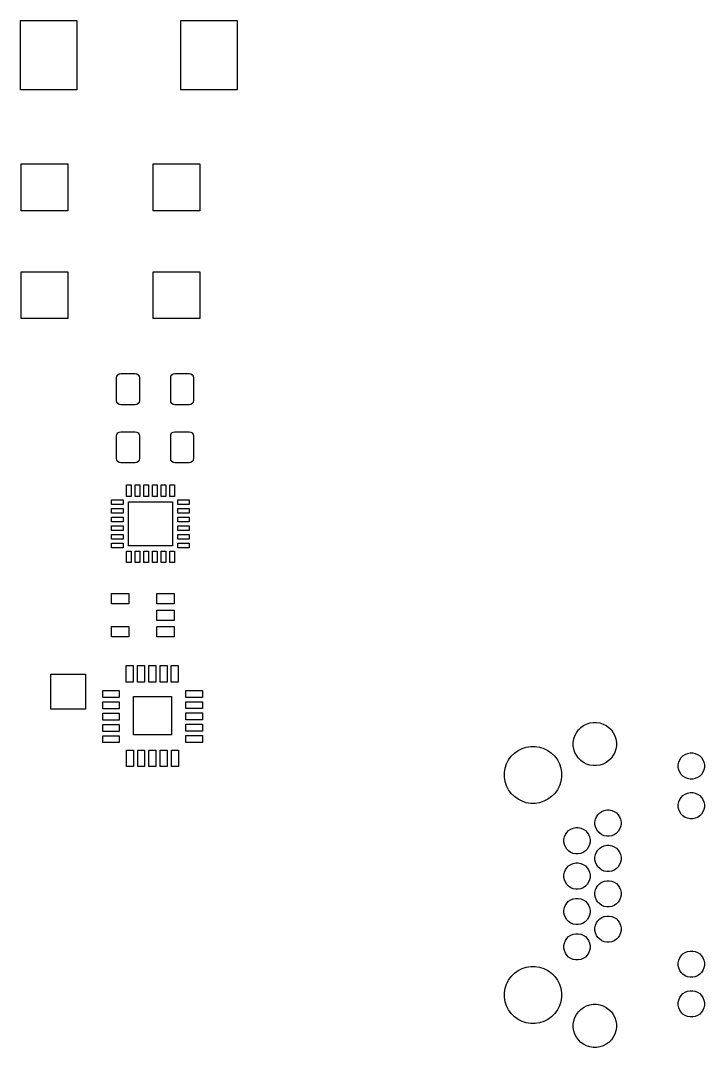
# Model space of a CAD drawing. Header units: inches. Extents: x 5.8 to 18, y -6.4 to -1.3.
# Drawn here: x 9.911 to 11.466, y -4.601 to -2.268 of the extents above; entities that cross this region are included whole.
import ezdxf

# ---------------------------------------------------------------- set-up
doc = ezdxf.new("R2010")
doc.units = ezdxf.units.IN
doc.header["$MEASUREMENT"] = 0
doc.layers.add('F.Cu', color=13, linetype='CONTINUOUS', true_color=0xc83434)

msp = doc.modelspace()

# ---------------------------------------------------------------- linework, layer by layer
at = {"layer": 'F.Cu', "linetype": 'CONTINUOUS'}
for p, q in [((9.9114, -2.4256), (9.9114, -2.2681)), ((9.9114, -2.2681), (10.0394, -2.2681)), ((10.0394, -2.2681), (10.0394, -2.4256)), ((10.276, -2.4256), (10.276, -2.2681)), ((10.276, -2.2681), (10.4039, -2.2681)), ((10.4039, -2.2681), (10.4039, -2.4256)), ((10.0394, -2.4256), (9.9114, -2.4256)), ((10.4039, -2.4256), (10.276, -2.4256)), ((9.9128, -2.7), (9.9128, -2.5937)), ((9.9128, -2.5937), (10.0191, -2.5937)), ((10.0191, -2.5937), (10.0191, -2.7)), ((10.2128, -2.7), (10.2128, -2.5937)), ((10.2128, -2.5937), (10.3191, -2.5937)), ((10.3191, -2.5937), (10.3191, -2.7)), ((10.0191, -2.7), (9.9128, -2.7)), ((10.3191, -2.7), (10.2128, -2.7)), ((9.9128, -2.9449), (9.9128, -2.8386)), ((9.9128, -2.8386), (10.0191, -2.8386)), ((10.0191, -2.8386), (10.0191, -2.9449)), ((10.2128, -2.9449), (10.2128, -2.8386)), ((10.2128, -2.8386), (10.3191, -2.8386)), ((10.3191, -2.8386), (10.3191, -2.9449)), ((10.0191, -2.9449), (9.9128, -2.9449)), ((10.3191, -2.9449), (10.2128, -2.9449)), ((10.1295, -3.0799), (10.1303, -3.0762)), ((10.1303, -3.0762), (10.1324, -3.073)), ((10.1324, -3.073), (10.1356, -3.0708)), ((10.1356, -3.0708), (10.1394, -3.0701)), ((10.1394, -3.0701), (10.1719, -3.0701)), ((10.1719, -3.0701), (10.1756, -3.0708)), ((10.1756, -3.0708), (10.1788, -3.073)), ((10.1788, -3.073), (10.1809, -3.0762)), ((10.1809, -3.0762), (10.1817, -3.0799)), ((10.2526, -3.0799), (10.2533, -3.0762)), ((10.2533, -3.0762), (10.2554, -3.073)), ((10.2554, -3.073), (10.2586, -3.0708)), ((10.2586, -3.0708), (10.2624, -3.0701)), ((10.2624, -3.0701), (10.2949, -3.0701)), ((10.2949, -3.0701), (10.2986, -3.0708)), ((10.2986, -3.0708), (10.3018, -3.073)), ((10.3018, -3.073), (10.304, -3.0762)), ((10.304, -3.0762), (10.3047, -3.0799)), ((10.1295, -3.1311), (10.1295, -3.0799)), ((10.1817, -3.0799), (10.1817, -3.1311)), ((10.2526, -3.1311), (10.2526, -3.0799)), ((10.3047, -3.0799), (10.3047, -3.1311)), ((10.1303, -3.1349), (10.1295, -3.1311)), ((10.1324, -3.1381), (10.1303, -3.1349)), ((10.1356, -3.1402), (10.1324, -3.1381)), ((10.1394, -3.1409), (10.1356, -3.1402)), ((10.1719, -3.1409), (10.1394, -3.1409)), ((10.1756, -3.1402), (10.1719, -3.1409)), ((10.1788, -3.1381), (10.1756, -3.1402)), ((10.1809, -3.1349), (10.1788, -3.1381)), ((10.1817, -3.1311), (10.1809, -3.1349)), ((10.2533, -3.1349), (10.2526, -3.1311)), ((10.2554, -3.1381), (10.2533, -3.1349)), ((10.2586, -3.1402), (10.2554, -3.1381)), ((10.2624, -3.1409), (10.2586, -3.1402)), ((10.2949, -3.1409), (10.2624, -3.1409)), ((10.2986, -3.1402), (10.2949, -3.1409)), ((10.3018, -3.1381), (10.2986, -3.1402)), ((10.304, -3.1349), (10.3018, -3.1381)), ((10.3047, -3.1311), (10.304, -3.1349)), ((10.1295, -3.2118), (10.1303, -3.208)), ((10.1295, -3.263), (10.1295, -3.2118)), ((10.1303, -3.208), (10.1324, -3.2049)), ((10.1324, -3.2049), (10.1356, -3.2027)), ((10.1356, -3.2027), (10.1394, -3.202)), ((10.1394, -3.202), (10.1719, -3.202)), ((10.1719, -3.202), (10.1756, -3.2027)), ((10.1756, -3.2027), (10.1788, -3.2049)), ((10.1788, -3.2049), (10.1809, -3.208)), ((10.1809, -3.208), (10.1817, -3.2118)), ((10.1817, -3.2118), (10.1817, -3.263)), ((10.2526, -3.2118), (10.2533, -3.208)), ((10.2526, -3.263), (10.2526, -3.2118)), ((10.2533, -3.208), (10.2554, -3.2049)), ((10.2554, -3.2049), (10.2586, -3.2027)), ((10.2586, -3.2027), (10.2624, -3.202)), ((10.2624, -3.202), (10.2949, -3.202)), ((10.2949, -3.202), (10.2986, -3.2027)), ((10.2986, -3.2027), (10.3018, -3.2049)), ((10.3018, -3.2049), (10.304, -3.208)), ((10.304, -3.208), (10.3047, -3.2118)), ((10.3047, -3.2118), (10.3047, -3.263)), ((10.1303, -3.2668), (10.1295, -3.263)), ((10.1817, -3.263), (10.1809, -3.2668)), ((10.2533, -3.2668), (10.2526, -3.263)), ((10.3047, -3.263), (10.304, -3.2668)), ((10.1324, -3.27), (10.1303, -3.2668)), ((10.1356, -3.2721), (10.1324, -3.27)), ((10.1394, -3.2728), (10.1356, -3.2721)), ((10.1719, -3.2728), (10.1394, -3.2728)), ((10.1756, -3.2721), (10.1719, -3.2728)), ((10.1788, -3.27), (10.1756, -3.2721)), ((10.1809, -3.2668), (10.1788, -3.27)), ((10.2554, -3.27), (10.2533, -3.2668)), ((10.2586, -3.2721), (10.2554, -3.27)), ((10.2624, -3.2728), (10.2586, -3.2721)), ((10.2949, -3.2728), (10.2624, -3.2728)), ((10.2986, -3.2721), (10.2949, -3.2728)), ((10.3018, -3.27), (10.2986, -3.2721)), ((10.304, -3.2668), (10.3018, -3.27)), ((10.152, -3.349), (10.152, -3.323)), ((10.152, -3.323), (10.163, -3.323)), ((10.163, -3.323), (10.163, -3.349)), ((10.1717, -3.349), (10.1717, -3.323)), ((10.1717, -3.323), (10.1827, -3.323)), ((10.1827, -3.323), (10.1827, -3.349)), ((10.1913, -3.349), (10.1913, -3.323)), ((10.1913, -3.323), (10.2024, -3.323)), ((10.2024, -3.323), (10.2024, -3.349)), ((10.211, -3.349), (10.211, -3.323)), ((10.211, -3.323), (10.222, -3.323)), ((10.222, -3.323), (10.222, -3.349)), ((10.2307, -3.349), (10.2307, -3.323)), ((10.2307, -3.323), (10.2417, -3.323)), ((10.2417, -3.323), (10.2417, -3.349)), ((10.2504, -3.349), (10.2504, -3.323)), ((10.2504, -3.323), (10.2614, -3.323)), ((10.2614, -3.323), (10.2614, -3.349)), ((10.1185, -3.3675), (10.1185, -3.3565)), ((10.1185, -3.3565), (10.1445, -3.3565)), ((10.1445, -3.3565), (10.1445, -3.3675)), ((10.163, -3.349), (10.152, -3.349)), ((10.1827, -3.349), (10.1717, -3.349)), ((10.2024, -3.349), (10.1913, -3.349)), ((10.222, -3.349), (10.211, -3.349)), ((10.2417, -3.349), (10.2307, -3.349)), ((10.2614, -3.349), (10.2504, -3.349)), ((10.2689, -3.3675), (10.2689, -3.3565)), ((10.2689, -3.3565), (10.2949, -3.3565)), ((10.2949, -3.3565), (10.2949, -3.3675)), ((10.1445, -3.3675), (10.1185, -3.3675)), ((10.1185, -3.3872), (10.1185, -3.3762)), ((10.1185, -3.3762), (10.1445, -3.3762)), ((10.1445, -3.3762), (10.1445, -3.3872)), ((10.1565, -3.4614), (10.1565, -3.361)), ((10.1565, -3.361), (10.2569, -3.361)), ((10.2569, -3.361), (10.2569, -3.4614)), ((10.2949, -3.3675), (10.2689, -3.3675)), ((10.2689, -3.3872), (10.2689, -3.3762)), ((10.2689, -3.3762), (10.2949, -3.3762)), ((10.2949, -3.3762), (10.2949, -3.3872)), ((10.1445, -3.3872), (10.1185, -3.3872)), ((10.1185, -3.4069), (10.1185, -3.3959)), ((10.1185, -3.3959), (10.1445, -3.3959)), ((10.1445, -3.3959), (10.1445, -3.4069)), ((10.2949, -3.3872), (10.2689, -3.3872)), ((10.2689, -3.4069), (10.2689, -3.3959)), ((10.2689, -3.3959), (10.2949, -3.3959)), ((10.2949, -3.3959), (10.2949, -3.4069)), ((10.1445, -3.4069), (10.1185, -3.4069)), ((10.1185, -3.4266), (10.1185, -3.4156)), ((10.1185, -3.4156), (10.1445, -3.4156)), ((10.1445, -3.4266), (10.1185, -3.4266)), ((10.1445, -3.4156), (10.1445, -3.4266)), ((10.2949, -3.4069), (10.2689, -3.4069)), ((10.2689, -3.4266), (10.2689, -3.4156)), ((10.2689, -3.4156), (10.2949, -3.4156)), ((10.2949, -3.4266), (10.2689, -3.4266)), ((10.2949, -3.4156), (10.2949, -3.4266)), ((10.1185, -3.4463), (10.1185, -3.4352)), ((10.1185, -3.4352), (10.1445, -3.4352)), ((10.1445, -3.4463), (10.1185, -3.4463)), ((10.1445, -3.4352), (10.1445, -3.4463)), ((10.2689, -3.4463), (10.2689, -3.4352)), ((10.2689, -3.4352), (10.2949, -3.4352)), ((10.2949, -3.4463), (10.2689, -3.4463)), ((10.2949, -3.4352), (10.2949, -3.4463)), ((10.1185, -3.4659), (10.1185, -3.4549)), ((10.1185, -3.4549), (10.1445, -3.4549)), ((10.1445, -3.4659), (10.1185, -3.4659)), ((10.1445, -3.4549), (10.1445, -3.4659)), ((10.152, -3.4994), (10.152, -3.4734)), ((10.152, -3.4734), (10.163, -3.4734)), ((10.2569, -3.4614), (10.1565, -3.4614)), ((10.163, -3.4734), (10.163, -3.4994)), ((10.1717, -3.4994), (10.1717, -3.4734)), ((10.1717, -3.4734), (10.1827, -3.4734)), ((10.1827, -3.4734), (10.1827, -3.4994)), ((10.1913, -3.4994), (10.1913, -3.4734)), ((10.1913, -3.4734), (10.2024, -3.4734)), ((10.2024, -3.4734), (10.2024, -3.4994)), ((10.211, -3.4994), (10.211, -3.4734)), ((10.211, -3.4734), (10.222, -3.4734)), ((10.222, -3.4734), (10.222, -3.4994)), ((10.2307, -3.4994), (10.2307, -3.4734)), ((10.2307, -3.4734), (10.2417, -3.4734)), ((10.2417, -3.4734), (10.2417, -3.4994)), ((10.2504, -3.4994), (10.2504, -3.4734)), ((10.2504, -3.4734), (10.2614, -3.4734)), ((10.2614, -3.4734), (10.2614, -3.4994)), ((10.2689, -3.4659), (10.2689, -3.4549)), ((10.2689, -3.4549), (10.2949, -3.4549)), ((10.2949, -3.4659), (10.2689, -3.4659)), ((10.2949, -3.4549), (10.2949, -3.4659)), ((10.163, -3.4994), (10.152, -3.4994)), ((10.1827, -3.4994), (10.1717, -3.4994)), ((10.2024, -3.4994), (10.1913, -3.4994)), ((10.222, -3.4994), (10.211, -3.4994)), ((10.2417, -3.4994), (10.2307, -3.4994)), ((10.2614, -3.4994), (10.2504, -3.4994)), ((10.1185, -3.5933), (10.1185, -3.5697)), ((10.1185, -3.5697), (10.1579, -3.5697)), ((10.1579, -3.5697), (10.1579, -3.5933)), ((10.2209, -3.5933), (10.2209, -3.5697)), ((10.2209, -3.5697), (10.2602, -3.5697)), ((10.2602, -3.5697), (10.2602, -3.5933)), ((10.1579, -3.5933), (10.1185, -3.5933)), ((10.2602, -3.5933), (10.2209, -3.5933)), ((10.2209, -3.6307), (10.2209, -3.6071)), ((10.2209, -3.6071), (10.2602, -3.6071)), ((10.2602, -3.6071), (10.2602, -3.6307)), ((10.2602, -3.6307), (10.2209, -3.6307)), ((10.1185, -3.6681), (10.1185, -3.6445)), ((10.1185, -3.6445), (10.1579, -3.6445)), ((10.1579, -3.6445), (10.1579, -3.6681)), ((10.2209, -3.6681), (10.2209, -3.6445)), ((10.2209, -3.6445), (10.2602, -3.6445)), ((10.2602, -3.6445), (10.2602, -3.6681)), ((10.1579, -3.6681), (10.1185, -3.6681)), ((10.2602, -3.6681), (10.2209, -3.6681)), ((9.9803, -3.8319), (9.9803, -3.7531)), ((9.9803, -3.7531), (10.0591, -3.7531)), ((10.0591, -3.7531), (10.0591, -3.8319)), ((10.1518, -3.7707), (10.1518, -3.7333)), ((10.1518, -3.7333), (10.1675, -3.7333)), ((10.1675, -3.7333), (10.1675, -3.7707)), ((10.1774, -3.7707), (10.1774, -3.7333)), ((10.1774, -3.7333), (10.1931, -3.7333)), ((10.1931, -3.7333), (10.1931, -3.7707)), ((10.203, -3.7707), (10.203, -3.7333)), ((10.203, -3.7333), (10.2187, -3.7333)), ((10.2187, -3.7333), (10.2187, -3.7707)), ((10.2285, -3.7707), (10.2285, -3.7333)), ((10.2285, -3.7333), (10.2443, -3.7333)), ((10.2443, -3.7333), (10.2443, -3.7707)), ((10.2541, -3.7707), (10.2541, -3.7333)), ((10.2541, -3.7333), (10.2699, -3.7333)), ((10.2699, -3.7333), (10.2699, -3.7707)), ((10.1675, -3.7707), (10.1518, -3.7707)), ((10.1931, -3.7707), (10.1774, -3.7707)), ((10.2187, -3.7707), (10.203, -3.7707)), ((10.2443, -3.7707), (10.2285, -3.7707)), ((10.2699, -3.7707), (10.2541, -3.7707)), ((10.0984, -3.8059), (10.0984, -3.7902)), ((10.0984, -3.7902), (10.1358, -3.7902)), ((10.1358, -3.7902), (10.1358, -3.8059)), ((10.2874, -3.8055), (10.2874, -3.7898)), ((10.2874, -3.7898), (10.3248, -3.7898)), ((10.3248, -3.7898), (10.3248, -3.8055)), ((10.1358, -3.8059), (10.0984, -3.8059)), ((10.0984, -3.8315), (10.0984, -3.8157)), ((10.0984, -3.8157), (10.1358, -3.8157)), ((10.1358, -3.8157), (10.1358, -3.8315)), ((10.1679, -3.8902), (10.1679, -3.8035)), ((10.1679, -3.8035), (10.2545, -3.8035)), ((10.2545, -3.8035), (10.2545, -3.8902)), ((10.3248, -3.8055), (10.2874, -3.8055)), ((10.2874, -3.8311), (10.2874, -3.8154)), ((10.2874, -3.8154), (10.3248, -3.8154)), ((10.3248, -3.8154), (10.3248, -3.8311)), ((10.0591, -3.8319), (9.9803, -3.8319)), ((10.1358, -3.8315), (10.0984, -3.8315)), ((10.0984, -3.8571), (10.0984, -3.8413)), ((10.0984, -3.8413), (10.1358, -3.8413)), ((10.1358, -3.8413), (10.1358, -3.8571)), ((10.3248, -3.8311), (10.2874, -3.8311)), ((10.2874, -3.8567), (10.2874, -3.8409)), ((10.2874, -3.8409), (10.3248, -3.8409)), ((10.3248, -3.8409), (10.3248, -3.8567)), ((10.1358, -3.8571), (10.0984, -3.8571)), ((10.0984, -3.8827), (10.0984, -3.8669)), ((10.0984, -3.8669), (10.1358, -3.8669)), ((10.1358, -3.8669), (10.1358, -3.8827)), ((10.3248, -3.8567), (10.2874, -3.8567)), ((10.2874, -3.8823), (10.2874, -3.8665)), ((10.2874, -3.8665), (10.3248, -3.8665)), ((10.3248, -3.8665), (10.3248, -3.8823)), ((11.1846, -3.874), (11.1908, -3.8695)), ((11.1908, -3.8695), (11.1977, -3.866)), ((11.1977, -3.866), (11.205, -3.8636)), ((11.205, -3.8636), (11.2127, -3.8624)), ((11.2127, -3.8624), (11.2204, -3.8624)), ((11.2204, -3.8624), (11.228, -3.8636)), ((11.228, -3.8636), (11.2354, -3.866)), ((11.2354, -3.866), (11.2422, -3.8695)), ((11.2422, -3.8695), (11.2485, -3.874)), ((10.1358, -3.8827), (10.0984, -3.8827)), ((10.0984, -3.9083), (10.0984, -3.8925)), ((10.0984, -3.8925), (10.1358, -3.8925)), ((10.1358, -3.8925), (10.1358, -3.9083)), ((10.2545, -3.8902), (10.1679, -3.8902)), ((10.3248, -3.8823), (10.2874, -3.8823)), ((10.2874, -3.9079), (10.2874, -3.8921)), ((10.2874, -3.8921), (10.3248, -3.8921)), ((10.3248, -3.8921), (10.3248, -3.9079)), ((11.1687, -3.8999), (11.1711, -3.8926)), ((11.1711, -3.8926), (11.1746, -3.8857)), ((11.1746, -3.8857), (11.1791, -3.8795)), ((11.1791, -3.8795), (11.1846, -3.874)), ((11.2485, -3.874), (11.254, -3.8795)), ((11.254, -3.8795), (11.2585, -3.8857)), ((11.2585, -3.8857), (11.262, -3.8926)), ((11.262, -3.8926), (11.2644, -3.8999)), ((10.1358, -3.9083), (10.0984, -3.9083)), ((10.3248, -3.9079), (10.2874, -3.9079)), ((11.0511, -3.9215), (11.0608, -3.9183)), ((11.0608, -3.9183), (11.0709, -3.9167)), ((11.0709, -3.9167), (11.0811, -3.9167)), ((11.0811, -3.9167), (11.0911, -3.9183)), ((11.0911, -3.9183), (11.1008, -3.9215)), ((11.1675, -3.9076), (11.1687, -3.8999)), ((11.1675, -3.9153), (11.1675, -3.9076)), ((11.1687, -3.9229), (11.1675, -3.9153)), ((11.2644, -3.8999), (11.2656, -3.9076)), ((11.2656, -3.9153), (11.2644, -3.9229)), ((11.2656, -3.9076), (11.2656, -3.9153)), ((10.1522, -3.9628), (10.1522, -3.9254)), ((10.1522, -3.9254), (10.1679, -3.9254)), ((10.1679, -3.9254), (10.1679, -3.9628)), ((10.1778, -3.9628), (10.1778, -3.9254)), ((10.1778, -3.9254), (10.1935, -3.9254)), ((10.1935, -3.9254), (10.1935, -3.9628)), ((10.2033, -3.9628), (10.2033, -3.9254)), ((10.2033, -3.9254), (10.2191, -3.9254)), ((10.2191, -3.9254), (10.2191, -3.9628)), ((10.2289, -3.9628), (10.2289, -3.9254)), ((10.2289, -3.9254), (10.2447, -3.9254)), ((10.2447, -3.9254), (10.2447, -3.9628)), ((10.2545, -3.9628), (10.2545, -3.9254)), ((10.2545, -3.9254), (10.2703, -3.9254)), ((10.2703, -3.9254), (10.2703, -3.9628)), ((11.0206, -3.9476), (11.0266, -3.9393)), ((11.0266, -3.9393), (11.0338, -3.9321)), ((11.0338, -3.9321), (11.042, -3.9261)), ((11.042, -3.9261), (11.0511, -3.9215)), ((11.1008, -3.9215), (11.1099, -3.9261)), ((11.1099, -3.9261), (11.1182, -3.9321)), ((11.1182, -3.9321), (11.1254, -3.9393)), ((11.1254, -3.9393), (11.1314, -3.9476)), ((11.1711, -3.9303), (11.1687, -3.9229)), ((11.1746, -3.9371), (11.1711, -3.9303)), ((11.1791, -3.9434), (11.1746, -3.9371)), ((11.2585, -3.9371), (11.254, -3.9434)), ((11.262, -3.9303), (11.2585, -3.9371)), ((11.2644, -3.9229), (11.262, -3.9303)), ((11.4127, -3.9424), (11.4168, -3.9383)), ((11.4168, -3.9383), (11.4217, -3.935)), ((11.4217, -3.935), (11.4271, -3.9328)), ((11.4271, -3.9328), (11.4329, -3.9316)), ((11.4329, -3.9316), (11.4388, -3.9316)), ((11.4388, -3.9316), (11.4445, -3.9328)), ((11.4445, -3.9328), (11.4499, -3.935)), ((11.4499, -3.935), (11.4548, -3.9383)), ((11.4548, -3.9383), (11.459, -3.9424)), ((10.1679, -3.9628), (10.1522, -3.9628)), ((10.1935, -3.9628), (10.1778, -3.9628)), ((10.2191, -3.9628), (10.2033, -3.9628)), ((10.2447, -3.9628), (10.2289, -3.9628)), ((10.2703, -3.9628), (10.2545, -3.9628)), ((11.0128, -3.9663), (11.016, -3.9566)), ((11.016, -3.9566), (11.0206, -3.9476)), ((11.1314, -3.9476), (11.136, -3.9566)), ((11.136, -3.9566), (11.1391, -3.9663)), ((11.1846, -3.9488), (11.1791, -3.9434)), ((11.1908, -3.9534), (11.1846, -3.9488)), ((11.1977, -3.9569), (11.1908, -3.9534)), ((11.205, -3.9593), (11.1977, -3.9569)), ((11.2127, -3.9605), (11.205, -3.9593)), ((11.2204, -3.9605), (11.2127, -3.9605)), ((11.228, -3.9593), (11.2204, -3.9605)), ((11.2354, -3.9569), (11.228, -3.9593)), ((11.2422, -3.9534), (11.2354, -3.9569)), ((11.2485, -3.9488), (11.2422, -3.9534)), ((11.254, -3.9434), (11.2485, -3.9488)), ((11.406, -3.9585), (11.4072, -3.9527)), ((11.406, -3.9644), (11.406, -3.9585)), ((11.4072, -3.9701), (11.406, -3.9644)), ((11.4072, -3.9527), (11.4094, -3.9473)), ((11.4094, -3.9473), (11.4127, -3.9424)), ((11.459, -3.9424), (11.4622, -3.9473)), ((11.4622, -3.9473), (11.4645, -3.9527)), ((11.4645, -3.9527), (11.4656, -3.9585)), ((11.4656, -3.9644), (11.4645, -3.9701)), ((11.4656, -3.9585), (11.4656, -3.9644)), ((11.0112, -3.9764), (11.0128, -3.9663)), ((11.0112, -3.9866), (11.0112, -3.9764)), ((11.0128, -3.9967), (11.0112, -3.9866)), ((11.1391, -3.9663), (11.1407, -3.9764)), ((11.1407, -3.9866), (11.1391, -3.9967)), ((11.1407, -3.9764), (11.1407, -3.9866)), ((11.4094, -3.9755), (11.4072, -3.9701)), ((11.4127, -3.9804), (11.4094, -3.9755)), ((11.4168, -3.9845), (11.4127, -3.9804)), ((11.4217, -3.9878), (11.4168, -3.9845)), ((11.4271, -3.9901), (11.4217, -3.9878)), ((11.4499, -3.9878), (11.4445, -3.9901)), ((11.4548, -3.9845), (11.4499, -3.9878)), ((11.459, -3.9804), (11.4548, -3.9845)), ((11.4622, -3.9755), (11.459, -3.9804)), ((11.4645, -3.9701), (11.4622, -3.9755)), ((11.016, -4.0064), (11.0128, -3.9967)), ((11.0206, -4.0154), (11.016, -4.0064)), ((11.136, -4.0064), (11.1314, -4.0154)), ((11.1391, -3.9967), (11.136, -4.0064)), ((11.4329, -3.9912), (11.4271, -3.9901)), ((11.4388, -3.9912), (11.4329, -3.9912)), ((11.4445, -3.9901), (11.4388, -3.9912)), ((11.0266, -4.0237), (11.0206, -4.0154)), ((11.0338, -4.0309), (11.0266, -4.0237)), ((11.042, -4.0369), (11.0338, -4.0309)), ((11.1182, -4.0309), (11.1099, -4.0369)), ((11.1254, -4.0237), (11.1182, -4.0309)), ((11.1314, -4.0154), (11.1254, -4.0237)), ((11.4094, -4.0375), (11.4127, -4.0326)), ((11.4127, -4.0326), (11.4168, -4.0284)), ((11.4168, -4.0284), (11.4217, -4.0252)), ((11.4217, -4.0252), (11.4271, -4.0229)), ((11.4271, -4.0229), (11.4329, -4.0218)), ((11.4329, -4.0218), (11.4388, -4.0218)), ((11.4388, -4.0218), (11.4445, -4.0229)), ((11.4445, -4.0229), (11.4499, -4.0252)), ((11.4499, -4.0252), (11.4548, -4.0284)), ((11.4548, -4.0284), (11.459, -4.0326)), ((11.459, -4.0326), (11.4622, -4.0375)), ((11.0511, -4.0415), (11.042, -4.0369)), ((11.0608, -4.0447), (11.0511, -4.0415)), ((11.0709, -4.0463), (11.0608, -4.0447)), ((11.0811, -4.0463), (11.0709, -4.0463)), ((11.0911, -4.0447), (11.0811, -4.0463)), ((11.1008, -4.0415), (11.0911, -4.0447)), ((11.1099, -4.0369), (11.1008, -4.0415)), ((11.406, -4.0486), (11.4072, -4.0429)), ((11.406, -4.0545), (11.406, -4.0486)), ((11.4072, -4.0603), (11.406, -4.0545)), ((11.4072, -4.0429), (11.4094, -4.0375)), ((11.4622, -4.0375), (11.4645, -4.0429)), ((11.4645, -4.0429), (11.4656, -4.0486)), ((11.4656, -4.0545), (11.4645, -4.0603)), ((11.4656, -4.0486), (11.4656, -4.0545)), ((11.2178, -4.0823), (11.2201, -4.0768)), ((11.2201, -4.0768), (11.2233, -4.072)), ((11.2233, -4.072), (11.2275, -4.0678)), ((11.2275, -4.0678), (11.2324, -4.0646)), ((11.2324, -4.0646), (11.2378, -4.0623)), ((11.2378, -4.0623), (11.2435, -4.0612)), ((11.2435, -4.0612), (11.2494, -4.0612)), ((11.2494, -4.0612), (11.2551, -4.0623)), ((11.2551, -4.0623), (11.2606, -4.0646)), ((11.2606, -4.0646), (11.2654, -4.0678)), ((11.2654, -4.0678), (11.2696, -4.072)), ((11.2696, -4.072), (11.2728, -4.0768)), ((11.2728, -4.0768), (11.2751, -4.0823)), ((11.4094, -4.0657), (11.4072, -4.0603)), ((11.4127, -4.0706), (11.4094, -4.0657)), ((11.4168, -4.0747), (11.4127, -4.0706)), ((11.4217, -4.078), (11.4168, -4.0747)), ((11.4271, -4.0802), (11.4217, -4.078)), ((11.4329, -4.0814), (11.4271, -4.0802)), ((11.4388, -4.0814), (11.4329, -4.0814)), ((11.4445, -4.0802), (11.4388, -4.0814)), ((11.4499, -4.078), (11.4445, -4.0802)), ((11.4548, -4.0747), (11.4499, -4.078)), ((11.459, -4.0706), (11.4548, -4.0747)), ((11.4622, -4.0657), (11.459, -4.0706)), ((11.4645, -4.0603), (11.4622, -4.0657)), ((11.157, -4.108), (11.1619, -4.1047)), ((11.1619, -4.1047), (11.1673, -4.1025)), ((11.1673, -4.1025), (11.1731, -4.1013)), ((11.1731, -4.1013), (11.1789, -4.1013)), ((11.1789, -4.1013), (11.1847, -4.1025)), ((11.1847, -4.1025), (11.1901, -4.1047)), ((11.1901, -4.1047), (11.195, -4.108)), ((11.2167, -4.088), (11.2178, -4.0823)), ((11.2167, -4.0939), (11.2167, -4.088)), ((11.2178, -4.0996), (11.2167, -4.0939)), ((11.2201, -4.105), (11.2178, -4.0996)), ((11.2233, -4.1099), (11.2201, -4.105)), ((11.2728, -4.105), (11.2696, -4.1099)), ((11.2751, -4.0996), (11.2728, -4.105)), ((11.2751, -4.0823), (11.2762, -4.088)), ((11.2762, -4.0939), (11.2751, -4.0996)), ((11.2762, -4.088), (11.2762, -4.0939)), ((11.1462, -4.1282), (11.1474, -4.1224)), ((11.1462, -4.134), (11.1462, -4.1282)), ((11.1474, -4.1224), (11.1496, -4.117)), ((11.1496, -4.117), (11.1529, -4.1121)), ((11.1529, -4.1121), (11.157, -4.108)), ((11.195, -4.108), (11.1991, -4.1121)), ((11.1991, -4.1121), (11.2024, -4.117)), ((11.2024, -4.117), (11.2046, -4.1224)), ((11.2046, -4.1224), (11.2058, -4.1282)), ((11.2058, -4.1282), (11.2058, -4.134)), ((11.2275, -4.1141), (11.2233, -4.1099)), ((11.2324, -4.1173), (11.2275, -4.1141)), ((11.2378, -4.1196), (11.2324, -4.1173)), ((11.2435, -4.1207), (11.2378, -4.1196)), ((11.2494, -4.1207), (11.2435, -4.1207)), ((11.2551, -4.1196), (11.2494, -4.1207)), ((11.2606, -4.1173), (11.2551, -4.1196)), ((11.2654, -4.1141), (11.2606, -4.1173)), ((11.2696, -4.1099), (11.2654, -4.1141)), ((11.1474, -4.1398), (11.1462, -4.134)), ((11.1496, -4.1452), (11.1474, -4.1398)), ((11.1529, -4.1501), (11.1496, -4.1452)), ((11.157, -4.1542), (11.1529, -4.1501)), ((11.1991, -4.1501), (11.195, -4.1542)), ((11.2024, -4.1452), (11.1991, -4.1501)), ((11.2046, -4.1398), (11.2024, -4.1452)), ((11.2058, -4.134), (11.2046, -4.1398)), ((11.2233, -4.1523), (11.2275, -4.1481)), ((11.2275, -4.1481), (11.2324, -4.1449)), ((11.2324, -4.1449), (11.2378, -4.1426)), ((11.2378, -4.1426), (11.2435, -4.1415)), ((11.2435, -4.1415), (11.2494, -4.1415)), ((11.2494, -4.1415), (11.2551, -4.1426)), ((11.2551, -4.1426), (11.2606, -4.1449)), ((11.2606, -4.1449), (11.2654, -4.1481)), ((11.2654, -4.1481), (11.2696, -4.1523)), ((11.1619, -4.1575), (11.157, -4.1542)), ((11.1673, -4.1597), (11.1619, -4.1575)), ((11.1731, -4.1609), (11.1673, -4.1597)), ((11.1789, -4.1609), (11.1731, -4.1609)), ((11.1847, -4.1597), (11.1789, -4.1609)), ((11.1901, -4.1575), (11.1847, -4.1597)), ((11.195, -4.1542), (11.1901, -4.1575)), ((11.2167, -4.1683), (11.2178, -4.1626)), ((11.2167, -4.1742), (11.2167, -4.1683)), ((11.2178, -4.1799), (11.2167, -4.1742)), ((11.2178, -4.1626), (11.2201, -4.1572)), ((11.2201, -4.1572), (11.2233, -4.1523)), ((11.2696, -4.1523), (11.2728, -4.1572)), ((11.2728, -4.1572), (11.2751, -4.1626)), ((11.2751, -4.1626), (11.2762, -4.1683)), ((11.2762, -4.1742), (11.2751, -4.1799)), ((11.2762, -4.1683), (11.2762, -4.1742)), ((11.1474, -4.2027), (11.1496, -4.1973)), ((11.1496, -4.1973), (11.1529, -4.1924)), ((11.1529, -4.1924), (11.157, -4.1883)), ((11.157, -4.1883), (11.1619, -4.185)), ((11.1619, -4.185), (11.1673, -4.1828)), ((11.1673, -4.1828), (11.1731, -4.1816)), ((11.1731, -4.1816), (11.1789, -4.1816)), ((11.1789, -4.1816), (11.1847, -4.1828)), ((11.1847, -4.1828), (11.1901, -4.185)), ((11.1901, -4.185), (11.195, -4.1883)), ((11.195, -4.1883), (11.1991, -4.1924)), ((11.1991, -4.1924), (11.2024, -4.1973)), ((11.2024, -4.1973), (11.2046, -4.2027)), ((11.2201, -4.1854), (11.2178, -4.1799)), ((11.2233, -4.1902), (11.2201, -4.1854)), ((11.2275, -4.1944), (11.2233, -4.1902)), ((11.2324, -4.1976), (11.2275, -4.1944)), ((11.2378, -4.1999), (11.2324, -4.1976)), ((11.2606, -4.1976), (11.2551, -4.1999)), ((11.2654, -4.1944), (11.2606, -4.1976)), ((11.2696, -4.1902), (11.2654, -4.1944)), ((11.2728, -4.1854), (11.2696, -4.1902)), ((11.2751, -4.1799), (11.2728, -4.1854)), ((11.1462, -4.2085), (11.1474, -4.2027)), ((11.1462, -4.2144), (11.1462, -4.2085)), ((11.1474, -4.2201), (11.1462, -4.2144)), ((11.1496, -4.2255), (11.1474, -4.2201)), ((11.2046, -4.2201), (11.2024, -4.2255)), ((11.2046, -4.2027), (11.2058, -4.2085)), ((11.2058, -4.2144), (11.2046, -4.2201)), ((11.2058, -4.2085), (11.2058, -4.2144)), ((11.2435, -4.201), (11.2378, -4.1999)), ((11.2378, -4.2229), (11.2435, -4.2218)), ((11.2494, -4.201), (11.2435, -4.201)), ((11.2435, -4.2218), (11.2494, -4.2218)), ((11.2551, -4.1999), (11.2494, -4.201)), ((11.2494, -4.2218), (11.2551, -4.2229)), ((11.1529, -4.2304), (11.1496, -4.2255)), ((11.157, -4.2345), (11.1529, -4.2304)), ((11.1619, -4.2378), (11.157, -4.2345)), ((11.1673, -4.2401), (11.1619, -4.2378)), ((11.1731, -4.2412), (11.1673, -4.2401)), ((11.1789, -4.2412), (11.1731, -4.2412)), ((11.1847, -4.2401), (11.1789, -4.2412)), ((11.1901, -4.2378), (11.1847, -4.2401)), ((11.195, -4.2345), (11.1901, -4.2378)), ((11.1991, -4.2304), (11.195, -4.2345)), ((11.2024, -4.2255), (11.1991, -4.2304)), ((11.2167, -4.2486), (11.2178, -4.2429)), ((11.2178, -4.2429), (11.2201, -4.2375)), ((11.2201, -4.2375), (11.2233, -4.2326)), ((11.2233, -4.2326), (11.2275, -4.2284)), ((11.2275, -4.2284), (11.2324, -4.2252)), ((11.2324, -4.2252), (11.2378, -4.2229)), ((11.2551, -4.2229), (11.2606, -4.2252)), ((11.2606, -4.2252), (11.2654, -4.2284)), ((11.2654, -4.2284), (11.2696, -4.2326)), ((11.2696, -4.2326), (11.2728, -4.2375)), ((11.2728, -4.2375), (11.2751, -4.2429)), ((11.2751, -4.2429), (11.2762, -4.2486)), ((11.157, -4.2686), (11.1619, -4.2653)), ((11.1619, -4.2653), (11.1673, -4.2631)), ((11.1673, -4.2631), (11.1731, -4.262)), ((11.1731, -4.262), (11.1789, -4.262)), ((11.1789, -4.262), (11.1847, -4.2631)), ((11.1847, -4.2631), (11.1901, -4.2653)), ((11.1901, -4.2653), (11.195, -4.2686)), ((11.2167, -4.2545), (11.2167, -4.2486)), ((11.2178, -4.2603), (11.2167, -4.2545)), ((11.2201, -4.2657), (11.2178, -4.2603)), ((11.2233, -4.2706), (11.2201, -4.2657)), ((11.2728, -4.2657), (11.2696, -4.2706)), ((11.2751, -4.2603), (11.2728, -4.2657)), ((11.2762, -4.2545), (11.2751, -4.2603)), ((11.2762, -4.2486), (11.2762, -4.2545)), ((11.1462, -4.2888), (11.1474, -4.283)), ((11.1462, -4.2947), (11.1462, -4.2888)), ((11.1474, -4.283), (11.1496, -4.2776)), ((11.1496, -4.2776), (11.1529, -4.2728)), ((11.1529, -4.2728), (11.157, -4.2686)), ((11.195, -4.2686), (11.1991, -4.2728)), ((11.1991, -4.2728), (11.2024, -4.2776)), ((11.2024, -4.2776), (11.2046, -4.283)), ((11.2046, -4.283), (11.2058, -4.2888)), ((11.2058, -4.2888), (11.2058, -4.2947)), ((11.2275, -4.2747), (11.2233, -4.2706)), ((11.2324, -4.278), (11.2275, -4.2747)), ((11.2378, -4.2802), (11.2324, -4.278)), ((11.2435, -4.2814), (11.2378, -4.2802)), ((11.2494, -4.2814), (11.2435, -4.2814)), ((11.2551, -4.2802), (11.2494, -4.2814)), ((11.2606, -4.278), (11.2551, -4.2802)), ((11.2654, -4.2747), (11.2606, -4.278)), ((11.2696, -4.2706), (11.2654, -4.2747)), ((11.1474, -4.3004), (11.1462, -4.2947)), ((11.1496, -4.3058), (11.1474, -4.3004)), ((11.1529, -4.3107), (11.1496, -4.3058)), ((11.157, -4.3149), (11.1529, -4.3107)), ((11.1619, -4.3181), (11.157, -4.3149)), ((11.195, -4.3149), (11.1901, -4.3181)), ((11.1991, -4.3107), (11.195, -4.3149)), ((11.2024, -4.3058), (11.1991, -4.3107)), ((11.2046, -4.3004), (11.2024, -4.3058)), ((11.2058, -4.2947), (11.2046, -4.3004)), ((11.2201, -4.3178), (11.2233, -4.3129)), ((11.2233, -4.3129), (11.2275, -4.3088)), ((11.2275, -4.3088), (11.2324, -4.3055)), ((11.2324, -4.3055), (11.2378, -4.3033)), ((11.2378, -4.3033), (11.2435, -4.3021)), ((11.2435, -4.3021), (11.2494, -4.3021)), ((11.2494, -4.3021), (11.2551, -4.3033)), ((11.2551, -4.3033), (11.2606, -4.3055)), ((11.2606, -4.3055), (11.2654, -4.3088)), ((11.2654, -4.3088), (11.2696, -4.3129)), ((11.2696, -4.3129), (11.2728, -4.3178)), ((11.1673, -4.3204), (11.1619, -4.3181)), ((11.1731, -4.3215), (11.1673, -4.3204)), ((11.1789, -4.3215), (11.1731, -4.3215)), ((11.1847, -4.3204), (11.1789, -4.3215)), ((11.1901, -4.3181), (11.1847, -4.3204)), ((11.2167, -4.329), (11.2178, -4.3232)), ((11.2167, -4.3348), (11.2167, -4.329)), ((11.2178, -4.3406), (11.2167, -4.3348)), ((11.2178, -4.3232), (11.2201, -4.3178)), ((11.2728, -4.3178), (11.2751, -4.3232)), ((11.2751, -4.3232), (11.2762, -4.329)), ((11.2762, -4.3348), (11.2751, -4.3406)), ((11.2762, -4.329), (11.2762, -4.3348)), ((11.1474, -4.3634), (11.1496, -4.3579)), ((11.1496, -4.3579), (11.1529, -4.3531)), ((11.1529, -4.3531), (11.157, -4.3489)), ((11.157, -4.3489), (11.1619, -4.3457)), ((11.1619, -4.3457), (11.1673, -4.3434)), ((11.1673, -4.3434), (11.1731, -4.3423)), ((11.1731, -4.3423), (11.1789, -4.3423)), ((11.1789, -4.3423), (11.1847, -4.3434)), ((11.1847, -4.3434), (11.1901, -4.3457)), ((11.1901, -4.3457), (11.195, -4.3489)), ((11.195, -4.3489), (11.1991, -4.3531)), ((11.1991, -4.3531), (11.2024, -4.3579)), ((11.2024, -4.3579), (11.2046, -4.3634)), ((11.2201, -4.346), (11.2178, -4.3406)), ((11.2233, -4.3509), (11.2201, -4.346)), ((11.2275, -4.355), (11.2233, -4.3509)), ((11.2324, -4.3583), (11.2275, -4.355)), ((11.2378, -4.3605), (11.2324, -4.3583)), ((11.2435, -4.3617), (11.2378, -4.3605)), ((11.2494, -4.3617), (11.2435, -4.3617)), ((11.2551, -4.3605), (11.2494, -4.3617)), ((11.2606, -4.3583), (11.2551, -4.3605)), ((11.2654, -4.355), (11.2606, -4.3583)), ((11.2696, -4.3509), (11.2654, -4.355)), ((11.2728, -4.346), (11.2696, -4.3509)), ((11.2751, -4.3406), (11.2728, -4.346)), ((11.1462, -4.3691), (11.1474, -4.3634)), ((11.1462, -4.375), (11.1462, -4.3691)), ((11.1474, -4.3807), (11.1462, -4.375)), ((11.1496, -4.3862), (11.1474, -4.3807)), ((11.2046, -4.3807), (11.2024, -4.3862)), ((11.2046, -4.3634), (11.2058, -4.3691)), ((11.2058, -4.375), (11.2046, -4.3807)), ((11.2058, -4.3691), (11.2058, -4.375)), ((11.4168, -4.3883), (11.4217, -4.385)), ((11.4217, -4.385), (11.4271, -4.3828)), ((11.4271, -4.3828), (11.4329, -4.3816)), ((11.4329, -4.3816), (11.4388, -4.3816)), ((11.4388, -4.3816), (11.4445, -4.3828)), ((11.4445, -4.3828), (11.4499, -4.385)), ((11.4499, -4.385), (11.4548, -4.3883)), ((11.1529, -4.391), (11.1496, -4.3862)), ((11.157, -4.3952), (11.1529, -4.391)), ((11.1619, -4.3984), (11.157, -4.3952)), ((11.1673, -4.4007), (11.1619, -4.3984)), ((11.1731, -4.4018), (11.1673, -4.4007)), ((11.1789, -4.4018), (11.1731, -4.4018)), ((11.1847, -4.4007), (11.1789, -4.4018)), ((11.1901, -4.3984), (11.1847, -4.4007)), ((11.195, -4.3952), (11.1901, -4.3984)), ((11.1991, -4.391), (11.195, -4.3952)), ((11.2024, -4.3862), (11.1991, -4.391)), ((11.406, -4.4085), (11.4072, -4.4027)), ((11.4072, -4.4027), (11.4094, -4.3973)), ((11.4094, -4.3973), (11.4127, -4.3924)), ((11.4127, -4.3924), (11.4168, -4.3883)), ((11.4548, -4.3883), (11.459, -4.3924)), ((11.459, -4.3924), (11.4622, -4.3973)), ((11.4622, -4.3973), (11.4645, -4.4027)), ((11.4645, -4.4027), (11.4656, -4.4085)), ((11.0338, -4.4321), (11.042, -4.4261)), ((11.042, -4.4261), (11.0511, -4.4215)), ((11.0511, -4.4215), (11.0608, -4.4183)), ((11.0608, -4.4183), (11.0709, -4.4167)), ((11.0709, -4.4167), (11.0811, -4.4167)), ((11.0811, -4.4167), (11.0911, -4.4183)), ((11.0911, -4.4183), (11.1008, -4.4215)), ((11.1008, -4.4215), (11.1099, -4.4261)), ((11.1099, -4.4261), (11.1182, -4.4321)), ((11.406, -4.4144), (11.406, -4.4085)), ((11.4072, -4.4201), (11.406, -4.4144)), ((11.4094, -4.4255), (11.4072, -4.4201)), ((11.4127, -4.4304), (11.4094, -4.4255)), ((11.4168, -4.4345), (11.4127, -4.4304)), ((11.459, -4.4304), (11.4548, -4.4345)), ((11.4622, -4.4255), (11.459, -4.4304)), ((11.4645, -4.4201), (11.4622, -4.4255)), ((11.4656, -4.4144), (11.4645, -4.4201)), ((11.4656, -4.4085), (11.4656, -4.4144)), ((11.016, -4.4566), (11.0206, -4.4476)), ((11.0206, -4.4476), (11.0266, -4.4393)), ((11.0266, -4.4393), (11.0338, -4.4321)), ((11.1182, -4.4321), (11.1254, -4.4393)), ((11.1254, -4.4393), (11.1314, -4.4476)), ((11.1314, -4.4476), (11.136, -4.4566)), ((11.4217, -4.4378), (11.4168, -4.4345)), ((11.4271, -4.4401), (11.4217, -4.4378)), ((11.4329, -4.4412), (11.4271, -4.4401)), ((11.4388, -4.4412), (11.4329, -4.4412)), ((11.4445, -4.4401), (11.4388, -4.4412)), ((11.4499, -4.4378), (11.4445, -4.4401)), ((11.4548, -4.4345), (11.4499, -4.4378)), ((11.0112, -4.4764), (11.0128, -4.4663)), ((11.0112, -4.4866), (11.0112, -4.4764)), ((11.0128, -4.4663), (11.016, -4.4566)), ((11.136, -4.4566), (11.1391, -4.4663)), ((11.1391, -4.4663), (11.1407, -4.4764)), ((11.1407, -4.4764), (11.1407, -4.4866)), ((11.4127, -4.4826), (11.4168, -4.4784)), ((11.4168, -4.4784), (11.4217, -4.4752)), ((11.4217, -4.4752), (11.4271, -4.4729)), ((11.4271, -4.4729), (11.4329, -4.4718)), ((11.4329, -4.4718), (11.4388, -4.4718)), ((11.4388, -4.4718), (11.4445, -4.4729)), ((11.4445, -4.4729), (11.4499, -4.4752)), ((11.4499, -4.4752), (11.4548, -4.4784)), ((11.4548, -4.4784), (11.459, -4.4826)), ((11.0128, -4.4967), (11.0112, -4.4866)), ((11.016, -4.5064), (11.0128, -4.4967)), ((11.1391, -4.4967), (11.136, -4.5064)), ((11.1407, -4.4866), (11.1391, -4.4967)), ((11.406, -4.4986), (11.4072, -4.4929)), ((11.406, -4.5045), (11.406, -4.4986)), ((11.4072, -4.4929), (11.4094, -4.4875)), ((11.4094, -4.4875), (11.4127, -4.4826)), ((11.459, -4.4826), (11.4622, -4.4875)), ((11.4622, -4.4875), (11.4645, -4.4929)), ((11.4645, -4.4929), (11.4656, -4.4986)), ((11.4656, -4.4986), (11.4656, -4.5045)), ((11.0206, -4.5154), (11.016, -4.5064)), ((11.0266, -4.5237), (11.0206, -4.5154)), ((11.0338, -4.5309), (11.0266, -4.5237)), ((11.1254, -4.5237), (11.1182, -4.5309)), ((11.1314, -4.5154), (11.1254, -4.5237)), ((11.136, -4.5064), (11.1314, -4.5154)), ((11.1746, -4.5259), (11.1791, -4.5196)), ((11.1791, -4.5196), (11.1846, -4.5142)), ((11.1846, -4.5142), (11.1908, -4.5096)), ((11.1908, -4.5096), (11.1977, -4.5061)), ((11.1977, -4.5061), (11.205, -4.5037)), ((11.205, -4.5037), (11.2127, -4.5025)), ((11.2127, -4.5025), (11.2204, -4.5025)), ((11.2204, -4.5025), (11.228, -4.5037)), ((11.228, -4.5037), (11.2354, -4.5061)), ((11.2354, -4.5061), (11.2422, -4.5096)), ((11.2422, -4.5096), (11.2485, -4.5142)), ((11.2485, -4.5142), (11.254, -4.5196)), ((11.254, -4.5196), (11.2585, -4.5259)), ((11.4072, -4.5103), (11.406, -4.5045)), ((11.4094, -4.5157), (11.4072, -4.5103)), ((11.4127, -4.5206), (11.4094, -4.5157)), ((11.4168, -4.5247), (11.4127, -4.5206)), ((11.4217, -4.528), (11.4168, -4.5247)), ((11.4548, -4.5247), (11.4499, -4.528)), ((11.459, -4.5206), (11.4548, -4.5247)), ((11.4622, -4.5157), (11.459, -4.5206)), ((11.4645, -4.5103), (11.4622, -4.5157)), ((11.4656, -4.5045), (11.4645, -4.5103)), ((11.042, -4.5369), (11.0338, -4.5309)), ((11.0511, -4.5415), (11.042, -4.5369)), ((11.0608, -4.5447), (11.0511, -4.5415)), ((11.0709, -4.5463), (11.0608, -4.5447)), ((11.0811, -4.5463), (11.0709, -4.5463)), ((11.0911, -4.5447), (11.0811, -4.5463)), ((11.1008, -4.5415), (11.0911, -4.5447)), ((11.1099, -4.5369), (11.1008, -4.5415)), ((11.1182, -4.5309), (11.1099, -4.5369)), ((11.1675, -4.5477), (11.1687, -4.5401)), ((11.1675, -4.5554), (11.1675, -4.5477)), ((11.1687, -4.5401), (11.1711, -4.5327)), ((11.1711, -4.5327), (11.1746, -4.5259)), ((11.2585, -4.5259), (11.262, -4.5327)), ((11.262, -4.5327), (11.2644, -4.5401)), ((11.2644, -4.5401), (11.2656, -4.5477)), ((11.2656, -4.5477), (11.2656, -4.5554)), ((11.4271, -4.5302), (11.4217, -4.528)), ((11.4329, -4.5314), (11.4271, -4.5302)), ((11.4388, -4.5314), (11.4329, -4.5314)), ((11.4445, -4.5302), (11.4388, -4.5314)), ((11.4499, -4.528), (11.4445, -4.5302)), ((11.1687, -4.5631), (11.1675, -4.5554)), ((11.1711, -4.5704), (11.1687, -4.5631)), ((11.1746, -4.5773), (11.1711, -4.5704)), ((11.262, -4.5704), (11.2585, -4.5773)), ((11.2644, -4.5631), (11.262, -4.5704)), ((11.2656, -4.5554), (11.2644, -4.5631)), ((11.1791, -4.5835), (11.1746, -4.5773)), ((11.1846, -4.589), (11.1791, -4.5835)), ((11.1908, -4.5935), (11.1846, -4.589)), ((11.1977, -4.597), (11.1908, -4.5935)), ((11.2422, -4.5935), (11.2354, -4.597)), ((11.2485, -4.589), (11.2422, -4.5935)), ((11.254, -4.5835), (11.2485, -4.589)), ((11.2585, -4.5773), (11.254, -4.5835)), ((11.205, -4.5994), (11.1977, -4.597)), ((11.2127, -4.6006), (11.205, -4.5994)), ((11.2204, -4.6006), (11.2127, -4.6006)), ((11.228, -4.5994), (11.2204, -4.6006)), ((11.2354, -4.597), (11.228, -4.5994))]:
    msp.add_line(p, q, dxfattribs=at)

doc.saveas('drawing.dxf')
